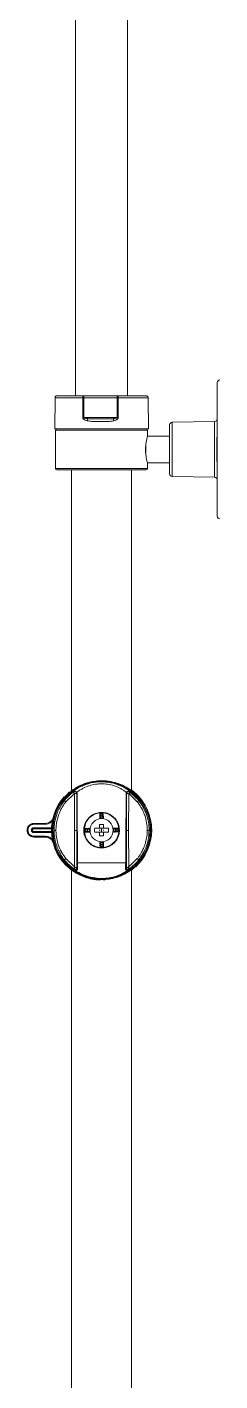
# Model space of a CAD drawing. Extents: x 3627 to 4221, y 1255 to 1675.
# Drawn here: x 4034.4 to 4048.6, y 1476.1 to 1575.4 of the extents above; entities that cross this region are included whole.
import ezdxf

# ---------------------------------------------------------------- set-up
doc = ezdxf.new("R2010")
doc.units = 0
doc.header["$LTSCALE"] = 7
doc.header["$MEASUREMENT"] = 0
doc.layers.get('0').update_dxf_attribs({"color": 2, "linetype": 'CONTINUOUS'})

msp = doc.modelspace()

# ---------------------------------------------------------------- linework, layer by layer
at = {"color": 7, "linetype": 'Continuous', "lineweight": 15}
for p, q in [((4038.004, 1621.828), (4038.004, 1548.359)), ((4041.824, 1548.359), (4041.824, 1621.828)), ((4048.414, 1539.531), (4048.414, 1549.326)), ((4036.493, 1548.22), (4036.473, 1545.929)), ((4036.633, 1548.359), (4038.593, 1548.359)), ((4038.612, 1548.22), (4038.609, 1546.758)), ((4041.058, 1548.22), (4038.612, 1548.22)), ((4038.616, 1548.359), (4041.061, 1548.359)), ((4041.06, 1546.758), (4041.058, 1548.22)), ((4041.084, 1548.359), (4043.196, 1548.359)), ((4043.356, 1545.929), (4043.336, 1548.22)), ((4038.609, 1546.758), (4041.06, 1546.758)), ((4044.914, 1542.636), (4044.914, 1546.221)), ((4048.218, 1546.475), (4045.111, 1546.421)), ((4043.356, 1545.929), (4036.473, 1545.929)), ((4036.534, 1545.829), (4036.534, 1543.029)), ((4044.914, 1545.409), (4043.289, 1545.409)), ((4043.294, 1545.421), (4043.294, 1545.829)), ((4048.408, 1545.457), (4048.408, 1543.401)), ((4048.409, 1545.473), (4048.409, 1545.473)), ((4043.289, 1543.449), (4044.914, 1543.449)), ((4043.294, 1543.029), (4043.294, 1543.44)), ((4043.194, 1542.929), (4036.634, 1542.929)), ((4037.714, 1542.929), (4037.714, 1519.376)), ((4042.114, 1519.378), (4042.114, 1542.929)), ((4045.111, 1542.436), (4048.218, 1542.382)), ((4037.295, 1518.569), (4037.923, 1519.165)), ((4037.833, 1519.284), (4037.856, 1519.307)), ((4037.934, 1516.465), (4037.923, 1519.165)), ((4038.084, 1516.465), (4038.088, 1519.156)), ((4038.11, 1519.177), (4038.088, 1519.156)), ((4038.11, 1519.177), (4038.149, 1513.634)), ((4041.74, 1519.156), (4041.719, 1519.177)), ((4041.74, 1519.156), (4041.745, 1516.465)), ((4041.895, 1516.465), (4041.905, 1519.165)), ((4041.905, 1519.165), (4042.534, 1518.569)), ((4041.973, 1519.307), (4041.996, 1519.284)), ((4041.996, 1519.284), (4042.646, 1518.655)), ((4037.119, 1518.833), (4037.141, 1518.86)), ((4039.777, 1517.712), (4039.916, 1517.712)), ((4039.777, 1517.336), (4039.777, 1517.712)), ((4039.916, 1517.336), (4039.777, 1517.336)), ((4039.824, 1517.667), (4039.824, 1517.553)), ((4039.9, 1517.667), (4039.824, 1517.667)), ((4039.824, 1517.553), (4039.906, 1517.553)), ((4039.824, 1517.508), (4039.824, 1517.381)), ((4039.824, 1517.381), (4039.917, 1517.381)), ((4039.906, 1517.553), (4039.954, 1517.557)), ((4039.917, 1517.381), (4039.95, 1517.383)), ((4034.94, 1516.984), (4035.789, 1516.984)), ((4034.94, 1516.923), (4035.789, 1516.923)), ((4036.237, 1516.663), (4034.94, 1516.663)), ((4034.94, 1516.585), (4034.94, 1516.663)), ((4036.262, 1516.585), (4034.94, 1516.585)), ((4034.94, 1516.301), (4034.94, 1516.378)), ((4034.94, 1516.378), (4036.234, 1516.378)), ((4034.94, 1516.301), (4036.237, 1516.301)), ((4036.424, 1516.482), (4036.424, 1516.464)), ((4037.934, 1516.465), (4037.924, 1513.798)), ((4038.089, 1513.69), (4038.084, 1516.465)), ((4038.684, 1516.344), (4038.684, 1516.484)), ((4039.06, 1516.344), (4038.684, 1516.344)), ((4038.729, 1516.467), (4038.729, 1516.392)), ((4038.729, 1516.392), (4038.843, 1516.392)), ((4038.843, 1516.473), (4038.839, 1516.521)), ((4038.843, 1516.392), (4038.843, 1516.473)), ((4038.888, 1516.392), (4039.015, 1516.392)), ((4039.015, 1516.484), (4039.013, 1516.517)), ((4039.015, 1516.392), (4039.015, 1516.484)), ((4039.06, 1516.483), (4039.06, 1516.344)), ((4039.408, 1516.632), (4039.764, 1516.632)), ((4039.764, 1516.332), (4039.408, 1516.332)), ((4039.764, 1516.906), (4040.064, 1516.906)), ((4039.764, 1516.632), (4039.764, 1516.906)), ((4040.064, 1516.632), (4039.764, 1516.632)), ((4039.78, 1516.482), (4039.764, 1516.497)), ((4039.764, 1516.497), (4039.764, 1516.466)), ((4039.764, 1516.466), (4039.78, 1516.482)), ((4039.764, 1516.482), (4039.78, 1516.482)), ((4039.764, 1516.057), (4039.764, 1516.332)), ((4039.764, 1516.332), (4040.064, 1516.332)), ((4039.914, 1516.332), (4039.914, 1516.632)), ((4040.064, 1516.497), (4040.049, 1516.482)), ((4040.049, 1516.482), (4040.064, 1516.466)), ((4040.064, 1516.482), (4040.049, 1516.482)), ((4040.064, 1516.906), (4040.064, 1516.632)), ((4040.064, 1516.632), (4040.421, 1516.632)), ((4040.064, 1516.466), (4040.064, 1516.497)), ((4040.064, 1516.332), (4040.064, 1516.057)), ((4040.421, 1516.332), (4040.064, 1516.332)), ((4040.769, 1516.619), (4041.145, 1516.619)), ((4040.769, 1516.48), (4040.769, 1516.619)), ((4040.814, 1516.572), (4040.814, 1516.479)), ((4040.941, 1516.572), (4040.814, 1516.572)), ((4040.814, 1516.479), (4040.816, 1516.446)), ((4040.986, 1516.572), (4040.986, 1516.49)), ((4041.1, 1516.572), (4040.986, 1516.572)), ((4040.986, 1516.49), (4040.99, 1516.442)), ((4041.1, 1516.496), (4041.1, 1516.572)), ((4041.145, 1516.619), (4041.145, 1516.48)), ((4041.745, 1516.465), (4041.74, 1513.69)), ((4041.895, 1516.465), (4041.905, 1513.798)), ((4043.405, 1516.464), (4043.405, 1516.482)), ((4043.493, 1516.482), (4043.492, 1516.442)), ((4035.789, 1516.04), (4034.94, 1516.04)), ((4035.789, 1515.98), (4034.94, 1515.98)), ((4040.064, 1516.057), (4039.764, 1516.057)), ((4039.923, 1515.41), (4039.875, 1515.406)), ((4039.912, 1515.582), (4039.879, 1515.58)), ((4040.004, 1515.582), (4039.912, 1515.582)), ((4040.052, 1515.251), (4039.912, 1515.251)), ((4039.913, 1515.627), (4040.052, 1515.627)), ((4040.004, 1515.41), (4039.923, 1515.41)), ((4039.929, 1515.296), (4040.004, 1515.296)), ((4040.004, 1515.455), (4040.004, 1515.582)), ((4040.004, 1515.296), (4040.004, 1515.41)), ((4040.052, 1515.627), (4040.052, 1515.251)), ((4037.924, 1513.798), (4037.295, 1514.396)), ((4042.534, 1514.394), (4041.905, 1513.798)), ((4037.714, 1513.559), (4037.714, 1422.729)), ((4037.932, 1513.608), (4037.932, 1513.608)), ((4038.009, 1513.537), (4037.932, 1513.608)), ((4038.088, 1513.69), (4038.089, 1513.69)), ((4038.089, 1513.69), (4038.149, 1513.634)), ((4038.116, 1514.08), (4041.689, 1514.08)), ((4038.149, 1513.634), (4038.149, 1513.627)), ((4041.679, 1513.627), (4041.68, 1513.634)), ((4041.68, 1513.634), (4041.74, 1513.69)), ((4041.74, 1513.69), (4041.741, 1513.69)), ((4041.897, 1513.608), (4041.82, 1513.537)), ((4041.897, 1513.608), (4041.897, 1513.608)), ((4042.114, 1422.728), (4042.114, 1513.591)), ((4042.733, 1514.161), (4042.711, 1514.133)), ((4040.189, 1512.831), (4040.03, 1512.831))]:
    msp.add_line(p, q, dxfattribs=at)
at = {"color": 8, "linetype": 'Continuous', "lineweight": 15}
for p, q in [((4038.537, 1548.22), (4036.493, 1548.22)), ((4043.336, 1548.22), (4041.134, 1548.22)), ((4045.111, 1546.421), (4045.111, 1542.436)), ((4048.218, 1542.382), (4048.218, 1546.475)), ((4043.294, 1545.829), (4036.534, 1545.829)), ((4048.408, 1543.394), (4048.408, 1545.463)), ((4043.154, 1544.676), (4043.154, 1544.193)), ((4036.534, 1543.029), (4043.294, 1543.029)), ((4037.672, 1519.245), (4037.823, 1519.368))]:
    msp.add_line(p, q, dxfattribs=at)
at = {"color": 7, "linetype": 'Continuous', "lineweight": 15, "flags": 128}
for points in [[(4038.534, 1546.758), (4038.535, 1547.158), (4038.537, 1548.22)], [(4038.593, 1548.359), (4038.582, 1548.356), (4038.572, 1548.348), (4038.562, 1548.335), (4038.553, 1548.318), (4038.546, 1548.297), (4038.541, 1548.273), (4038.538, 1548.247), (4038.537, 1548.22)], [(4041.134, 1548.22), (4041.133, 1548.247), (4041.13, 1548.273), (4041.125, 1548.297), (4041.119, 1548.318), (4041.112, 1548.335), (4041.103, 1548.348), (4041.094, 1548.356), (4041.084, 1548.359)], [(4041.134, 1548.22), (4041.134, 1547.959), (4041.136, 1546.758)], [(4048.408, 1543.394), (4048.411, 1543.376), (4048.414, 1543.365)]]:
    msp.add_lwpolyline(points, dxfattribs=at)
at = {"color": 7, "linetype": 'Continuous', "lineweight": 15}
for radius in [3.618, 3.589, 0.85]:
    msp.add_circle((4039.914, 1516.482), radius, dxfattribs=at)
for centre, radius, start, end in [((4048.614, 1549.326), 0.2, 91, 180), ((4036.633, 1548.219), 0.14, 90, 179.5), ((4039.999, 1548.254), 1.387, 175.68789, 181.42381), ((4042.445, 1548.254), 1.388, 175.68799, 181.4231), ((4043.196, 1548.219), 0.14, 0.5, 90), ((4038.572, 1521.982), 24.776, 89.91283, 90.08717), ((4039.35, 1546.426), 0.506, 149.73926, 168.31826), ((4040.238, 1546.408), 0.585, 11.92727, 27.88662), ((4041.098, 1521.485), 25.273, 89.9137, 90.0863), ((4045.114, 1546.221), 0.2, 91, 180), ((4048.214, 1546.675), 0.2, 271, 0), ((4036.634, 1545.829), 0.1, 90, 180), ((4043.194, 1545.829), 0.1, 0, 90), ((4064.257, 1544.429), 15.883, 176.26498, 183.73502), ((4048.508, 1545.457), 0.1, 170.86201, 176.26498), ((4036.634, 1543.029), 0.1, 180, 270), ((4043.194, 1543.029), 0.1, 270, 0), ((4045.114, 1542.636), 0.2, 180, 269), ((4048.214, 1542.182), 0.2, 0, 89), ((4048.614, 1539.531), 0.2, 180, 269), ((4039.914, 1516.482), 3.682, 0, 53.31256), ((4039.914, 1516.482), 3.682, 138.19774, 224.36882), ((4039.914, 1516.482), 3.682, 312.85245, 0)]:
    msp.add_arc(centre, radius, start, end, dxfattribs=at)
for points, knots in [([(4038.612, 1548.22), (4038.59, 1548.22), (4038.564, 1548.22), (4038.54, 1548.22), (4038.537, 1548.22)], [0, 0, 0, 0, 0.8657436, 1, 1, 1, 1]), ([(4038.593, 1548.359), (4038.594, 1548.359), (4038.601, 1548.359), (4038.609, 1548.359), (4038.616, 1548.359)], [0, 0, 0, 0, 0.134249, 1, 1, 1, 1]), ([(4041.134, 1548.22), (4041.112, 1548.22), (4041.087, 1548.22), (4041.061, 1548.22), (4041.058, 1548.22)], [0, 0, 0, 0, 0.865735, 1, 1, 1, 1]), ([(4041.061, 1548.359), (4041.062, 1548.359), (4041.07, 1548.359), (4041.077, 1548.359), (4041.084, 1548.359)], [0, 0, 0, 0, 0.134255, 1, 1, 1, 1]), ([(4038.854, 1546.529), (4038.827, 1546.536), (4038.747, 1546.556), (4038.646, 1546.598), (4038.571, 1546.662), (4038.539, 1546.712), (4038.536, 1546.744), (4038.534, 1546.758)], [0, 0, 0, 0, 0.203315, 0.594059, 0.785862, 0.904309, 1, 1, 1, 1]), ([(4038.609, 1546.758), (4038.61, 1546.756), (4038.61, 1546.752), (4038.614, 1546.745), (4038.629, 1546.733), (4038.703, 1546.704), (4038.802, 1546.692), (4038.888, 1546.684), (4038.913, 1546.681)], [0, 0, 0, 0, 0.015765, 0.035958, 0.072602, 0.194143, 0.764355, 1, 1, 1, 1]), ([(4040.81, 1546.529), (4040.773, 1546.521), (4040.598, 1546.486), (4040.269, 1546.465), (4039.762, 1546.467), (4039.281, 1546.461), (4038.967, 1546.511), (4038.854, 1546.529)], [0, 0, 0, 0, 0.057938, 0.278828, 0.500186, 0.822038, 1, 1, 1, 1]), ([(4038.913, 1546.681), (4038.917, 1546.681), (4039.023, 1546.672), (4039.329, 1546.661), (4039.905, 1546.661), (4040.414, 1546.657), (4040.72, 1546.679), (4040.754, 1546.681)], [0, 0, 0, 0, 0.0068556, 0.1747538, 0.500052, 0.9439649, 1, 1, 1, 1]), ([(4040.754, 1546.681), (4040.78, 1546.684), (4040.853, 1546.69), (4040.946, 1546.703), (4041.02, 1546.724), (4041.048, 1546.739), (4041.057, 1546.749), (4041.059, 1546.754), (4041.06, 1546.757), (4041.06, 1546.758)], [0, 0, 0, 0, 0.241324, 0.68031, 0.864718, 0.951393, 0.972123, 0.989604, 1, 1, 1, 1]), ([(4041.136, 1546.758), (4041.134, 1546.744), (4041.131, 1546.712), (4041.099, 1546.662), (4041.022, 1546.598), (4040.919, 1546.556), (4040.838, 1546.536), (4040.81, 1546.529)], [0, 0, 0, 0, 0.095692, 0.214137, 0.40594, 0.796685, 1, 1, 1, 1]), ([(4043.291, 1543.44), (4043.292, 1543.437), (4043.296, 1543.422), (4043.272, 1543.505), (4043.226, 1543.681), (4043.174, 1543.95), (4043.141, 1544.275), (4043.143, 1544.613), (4043.177, 1544.924), (4043.229, 1545.187), (4043.274, 1545.362), (4043.298, 1545.44), (4043.293, 1545.423), (4043.292, 1545.421)], [0, 0, 0, 0, 0.030322, 0.133012, 0.236909, 0.344703, 0.453429, 0.558191, 0.660366, 0.765249, 0.873945, 0.98176, 1, 1, 1, 1]), ([(4048.409, 1545.473), (4048.409, 1545.473), (4048.409, 1545.472), (4048.409, 1545.472), (4048.409, 1545.472), (4048.409, 1545.471), (4048.409, 1545.47), (4048.408, 1545.468), (4048.409, 1545.466), (4048.409, 1545.465)], [0, 0, 0, 0, 0.128721, 0.365188, 0.521125, 0.558491, 0.60441, 0.745176, 1, 1, 1, 1]), ([(4039.914, 1520.112), (4039.721, 1520.103), (4039.423, 1520.09), (4039.04, 1520.009), (4038.746, 1519.925), (4038.463, 1519.817), (4038.199, 1519.689), (4037.973, 1519.558), (4037.773, 1519.424), (4037.592, 1519.286), (4037.418, 1519.135), (4037.283, 1519.003), (4037.191, 1518.905), (4037.138, 1518.846), (4037.106, 1518.81), (4037.093, 1518.798), (4037.094, 1518.8), (4037.102, 1518.811), (4037.104, 1518.813)], [0, 0, 0, 0, 0.120078, 0.1841713, 0.2506404, 0.3216679, 0.3926486, 0.4638225, 0.5226661, 0.5889589, 0.6649026, 0.7478942, 0.8048505, 0.8582436, 0.9022752, 0.9474101, 0.988743, 1, 1, 1, 1]), ([(4037.856, 1519.307), (4037.756, 1519.23), (4037.563, 1519.083), (4037.364, 1518.887), (4037.23, 1518.742), (4037.155, 1518.655), (4037.125, 1518.622), (4037.132, 1518.637), (4037.165, 1518.683), (4037.214, 1518.748), (4037.305, 1518.858), (4037.46, 1519.027), (4037.707, 1519.252), (4038.016, 1519.479), (4038.368, 1519.679), (4038.749, 1519.838), (4039.25, 1519.984), (4039.785, 1520.045), (4040.303, 1520.015), (4040.695, 1519.95), (4041.082, 1519.838), (4041.462, 1519.678), (4041.814, 1519.478), (4042.089, 1519.277), (4042.291, 1519.1), (4042.434, 1518.957), (4042.554, 1518.823), (4042.645, 1518.709), (4042.695, 1518.639), (4042.705, 1518.62), (4042.682, 1518.646), (4042.671, 1518.659)], [0, 0, 0, 0, 0.043831, 0.084461, 0.118258, 0.149726, 0.177354, 0.204783, 0.224524, 0.245202, 0.267099, 0.307783, 0.350864, 0.393639, 0.436028, 0.473474, 0.510022, 0.575569, 0.607938, 0.641307, 0.677889, 0.715542, 0.757725, 0.800342, 0.829565, 0.85746, 0.884303, 0.916617, 0.946511, 0.973946, 1, 1, 1, 1]), ([(4037.183, 1518.655), (4037.27, 1518.759), (4037.466, 1518.99), (4037.703, 1519.18), (4037.833, 1519.284)], [0, 0, 0, 0, 0.447943, 1, 1, 1, 1]), ([(4037.468, 1519.204), (4037.476, 1519.212), (4037.496, 1519.231), (4037.522, 1519.252), (4037.537, 1519.264)], [0, 0, 0, 0, 0.41842, 1, 1, 1, 1]), ([(4037.923, 1519.165), (4037.912, 1519.181), (4037.888, 1519.212), (4037.859, 1519.252), (4037.838, 1519.279), (4037.835, 1519.283), (4037.833, 1519.284)], [0, 0, 0, 0, 0.241084, 0.500001, 0.758534, 1, 1, 1, 1]), ([(4037.856, 1519.307), (4037.87, 1519.316), (4037.899, 1519.333), (4037.933, 1519.336), (4037.95, 1519.337)], [0, 0, 0, 0, 0.499991, 1, 1, 1, 1]), ([(4037.923, 1519.165), (4037.943, 1519.165), (4037.975, 1519.165), (4038.012, 1519.164), (4038.038, 1519.163), (4038.059, 1519.161), (4038.08, 1519.159), (4038.085, 1519.157), (4038.088, 1519.156)], [0, 0, 0, 0, 0.239729, 0.377621, 0.499998, 0.633652, 0.760221, 1, 1, 1, 1]), ([(4037.95, 1519.337), (4037.97, 1519.335), (4037.999, 1519.332), (4038.037, 1519.313), (4038.067, 1519.289), (4038.091, 1519.256), (4038.107, 1519.217), (4038.109, 1519.191), (4038.11, 1519.177)], [0, 0, 0, 0, 0.239417, 0.346934, 0.499792, 0.69313, 0.832457, 1, 1, 1, 1]), ([(4038.088, 1519.156), (4038.087, 1519.174), (4038.085, 1519.198), (4038.074, 1519.219), (4038.071, 1519.225)], [0, 0, 0, 0, 0.728566, 1, 1, 1, 1]), ([(4038.073, 1519.245), (4038.095, 1519.263), (4038.178, 1519.332), (4038.343, 1519.439), (4038.622, 1519.597), (4038.988, 1519.746), (4039.361, 1519.836), (4039.619, 1519.869), (4039.768, 1519.881), (4039.94, 1519.886), (4040.139, 1519.878), (4040.445, 1519.841), (4040.84, 1519.747), (4041.204, 1519.598), (4041.483, 1519.441), (4041.648, 1519.333), (4041.735, 1519.263), (4041.761, 1519.242)], [0, 0, 0, 0, 0.027203, 0.102034, 0.164269, 0.28806, 0.397874, 0.432634, 0.466553, 0.499616, 0.54953, 0.601213, 0.710674, 0.833464, 0.895744, 0.96978, 1, 1, 1, 1]), ([(4042.699, 1518.847), (4042.702, 1518.843), (4042.711, 1518.832), (4042.721, 1518.819), (4042.731, 1518.806), (4042.735, 1518.799), (4042.733, 1518.799), (4042.724, 1518.809), (4042.708, 1518.827), (4042.681, 1518.857), (4042.638, 1518.905), (4042.57, 1518.977), (4042.484, 1519.064), (4042.379, 1519.162), (4042.256, 1519.269), (4042.114, 1519.381), (4041.865, 1519.557), (4041.558, 1519.733), (4041.212, 1519.877), (4040.919, 1519.976), (4040.614, 1520.05), (4040.253, 1520.102), (4040.037, 1520.108), (4039.914, 1520.112)], [0, 0, 0, 0, 0.0111749, 0.0327309, 0.0535662, 0.0811957, 0.1085474, 0.1357918, 0.1631013, 0.1906462, 0.2323914, 0.2787496, 0.3285827, 0.3770251, 0.4277876, 0.4798434, 0.5318159, 0.6733594, 0.734543, 0.7814062, 0.872256, 0.9275948, 1, 1, 1, 1]), ([(4041.68, 1513.634), (4041.683, 1513.983), (4041.688, 1514.708), (4041.697, 1515.808), (4041.704, 1516.927), (4041.712, 1518.05), (4041.717, 1518.798), (4041.719, 1519.177)], [0, 0, 0, 0, 0.189587, 0.393042, 0.595733, 0.79509, 1, 1, 1, 1]), ([(4041.719, 1519.177), (4041.72, 1519.191), (4041.722, 1519.217), (4041.738, 1519.256), (4041.762, 1519.289), (4041.792, 1519.313), (4041.83, 1519.332), (4041.859, 1519.335), (4041.879, 1519.337)], [0, 0, 0, 0, 0.167554, 0.306895, 0.500198, 0.653008, 0.760578, 1, 1, 1, 1]), ([(4041.9, 1519.316), (4041.879, 1519.313), (4041.838, 1519.308), (4041.785, 1519.271), (4041.748, 1519.219), (4041.743, 1519.177), (4041.74, 1519.156)], [0, 0, 0, 0, 0.250251, 0.500188, 0.750121, 1, 1, 1, 1]), ([(4041.74, 1519.156), (4041.744, 1519.157), (4041.751, 1519.16), (4041.79, 1519.163), (4041.843, 1519.165), (4041.885, 1519.165), (4041.905, 1519.165)], [0, 0, 0, 0, 0.249999, 0.499999, 0.749999, 1, 1, 1, 1]), ([(4041.879, 1519.337), (4041.896, 1519.336), (4041.93, 1519.333), (4041.958, 1519.316), (4041.973, 1519.307)], [0, 0, 0, 0, 0.500011, 1, 1, 1, 1]), ([(4041.996, 1519.284), (4041.981, 1519.293), (4041.952, 1519.312), (4041.917, 1519.314), (4041.9, 1519.316)], [0, 0, 0, 0, 0.500419, 1, 1, 1, 1]), ([(4041.996, 1519.284), (4041.994, 1519.283), (4041.992, 1519.281), (4041.981, 1519.266), (4041.966, 1519.246), (4041.94, 1519.212), (4041.917, 1519.181), (4041.905, 1519.165)], [0, 0, 0, 0, 0.228642, 0.357339, 0.500673, 0.759222, 1, 1, 1, 1]), ([(4042.672, 1518.657), (4042.671, 1518.658), (4042.67, 1518.659), (4042.646, 1518.687), (4042.585, 1518.757), (4042.462, 1518.89), (4042.264, 1519.084), (4042.072, 1519.231), (4041.972, 1519.308)], [0, 0, 0, 0, 0.046334, 0.145539, 0.290259, 0.489506, 0.733777, 1, 1, 1, 1]), ([(4042.349, 1518.995), (4042.32, 1519.023), (4042.22, 1519.121), (4042.076, 1519.229), (4041.973, 1519.307)], [0, 0, 0, 0, 0.286013, 1, 1, 1, 1]), ([(4042.114, 1519.41), (4042.161, 1519.375), (4042.225, 1519.325), (4042.279, 1519.276), (4042.295, 1519.262)], [0, 0, 0, 0, 0.717007, 1, 1, 1, 1]), ([(4036.424, 1516.482), (4036.428, 1516.62), (4036.439, 1516.934), (4036.547, 1517.454), (4036.769, 1518.063), (4037.038, 1518.447), (4037.183, 1518.655)], [0, 0, 0, 0, 0.176659, 0.40225, 0.67672, 1, 1, 1, 1]), ([(4036.558, 1516.465), (4036.562, 1516.594), (4036.569, 1516.848), (4036.635, 1517.219), (4036.738, 1517.578), (4036.88, 1517.921), (4037.062, 1518.258), (4037.215, 1518.462), (4037.295, 1518.569)], [0, 0, 0, 0, 0.170518, 0.335256, 0.49623, 0.663081, 0.824259, 1, 1, 1, 1]), ([(4037.183, 1518.655), (4037.185, 1518.654), (4037.188, 1518.652), (4037.206, 1518.638), (4037.228, 1518.621), (4037.253, 1518.602), (4037.28, 1518.58), (4037.295, 1518.569)], [0, 0, 0, 0, 0.241901, 0.500548, 0.531831, 0.757045, 1, 1, 1, 1]), ([(4042.646, 1518.655), (4042.644, 1518.654), (4042.639, 1518.651), (4042.613, 1518.631), (4042.578, 1518.604), (4042.548, 1518.58), (4042.534, 1518.569)], [0, 0, 0, 0, 0.249449, 0.500013, 0.750543, 1, 1, 1, 1]), ([(4042.534, 1518.569), (4042.61, 1518.468), (4042.759, 1518.269), (4042.944, 1517.935), (4043.113, 1517.527), (4043.246, 1517.032), (4043.262, 1516.655), (4043.271, 1516.465)], [0, 0, 0, 0, 0.166844, 0.327993, 0.50313, 0.748735, 1, 1, 1, 1]), ([(4042.646, 1518.655), (4042.76, 1518.496), (4042.989, 1518.178), (4043.223, 1517.638), (4043.377, 1517.069), (4043.396, 1516.678), (4043.405, 1516.482)], [0, 0, 0, 0, 0.250039, 0.500082, 0.749185, 1, 1, 1, 1]), ([(4036.371, 1517.431), (4036.348, 1517.369), (4036.302, 1517.245), (4036.162, 1517.101), (4035.987, 1517.003), (4035.855, 1516.99), (4035.789, 1516.984)], [0, 0, 0, 0, 0.249983, 0.499964, 0.749971, 1, 1, 1, 1]), ([(4035.789, 1516.923), (4035.858, 1516.931), (4036.002, 1516.946), (4036.2, 1517.053), (4036.294, 1517.168), (4036.341, 1517.225)], [0, 0, 0, 0, 0.319142, 0.661958, 1, 1, 1, 1]), ([(4040.902, 1517.339), (4040.801, 1517.435), (4040.607, 1517.617), (4040.231, 1517.763), (4039.844, 1517.799), (4039.46, 1517.723), (4039.102, 1517.531), (4038.819, 1517.235), (4038.635, 1516.874), (4038.611, 1516.606), (4038.599, 1516.482)], [0, 0, 0, 0, 0.13514, 0.257553, 0.370969, 0.486892, 0.613457, 0.751611, 0.884397, 1, 1, 1, 1]), ([(4041.191, 1516.482), (4041.172, 1516.649), (4041.134, 1516.983), (4040.839, 1517.408), (4040.416, 1517.692), (4039.914, 1517.792), (4039.412, 1517.692), (4038.99, 1517.408), (4038.695, 1516.983), (4038.657, 1516.649), (4038.637, 1516.482)], [0, 0, 0, 0, 0.125, 0.25, 0.375001, 0.5, 0.625, 0.75, 0.875, 1, 1, 1, 1]), ([(4039.967, 1517.502), (4039.946, 1517.505), (4039.921, 1517.508), (4039.886, 1517.508), (4039.86, 1517.508), (4039.838, 1517.508), (4039.824, 1517.508)], [0, 0, 0, 0, 0.441337, 0.536345, 0.721549, 1, 1, 1, 1]), ([(4039.983, 1517.642), (4039.98, 1517.646), (4039.973, 1517.655), (4039.945, 1517.668), (4039.92, 1517.667), (4039.9, 1517.667)], [0, 0, 0, 0, 0.17833, 0.361949, 1, 1, 1, 1]), ([(4039.916, 1517.712), (4039.929, 1517.712), (4039.953, 1517.711), (4039.975, 1517.704), (4039.985, 1517.7)], [0, 0, 0, 0, 0.5537348, 1, 1, 1, 1]), ([(4040.015, 1517.361), (4040.009, 1517.357), (4039.996, 1517.349), (4039.963, 1517.338), (4039.935, 1517.337), (4039.916, 1517.336)], [0, 0, 0, 0, 0.202564, 0.432148, 1, 1, 1, 1]), ([(4039.95, 1517.383), (4039.955, 1517.384), (4039.965, 1517.386), (4039.974, 1517.391), (4039.978, 1517.393)], [0, 0, 0, 0, 0.5290929, 1, 1, 1, 1]), ([(4039.954, 1517.557), (4039.96, 1517.559), (4039.971, 1517.563), (4039.979, 1517.572), (4039.983, 1517.576)], [0, 0, 0, 0, 0.526821, 1, 1, 1, 1]), ([(4039.995, 1517.48), (4039.992, 1517.485), (4039.984, 1517.495), (4039.973, 1517.499), (4039.967, 1517.502)], [0, 0, 0, 0, 0.480879, 1, 1, 1, 1]), ([(4039.978, 1517.393), (4039.982, 1517.396), (4039.99, 1517.401), (4039.995, 1517.409), (4039.997, 1517.413)], [0, 0, 0, 0, 0.481843, 1, 1, 1, 1]), ([(4039.983, 1517.576), (4039.985, 1517.58), (4039.991, 1517.59), (4039.993, 1517.607), (4039.991, 1517.626), (4039.986, 1517.637), (4039.983, 1517.642)], [0, 0, 0, 0, 0.226332, 0.480303, 0.745402, 1, 1, 1, 1]), ([(4039.985, 1517.7), (4039.991, 1517.697), (4040.003, 1517.691), (4040.018, 1517.677), (4040.029, 1517.66), (4040.037, 1517.642), (4040.041, 1517.623), (4040.04, 1517.605), (4040.036, 1517.587), (4040.03, 1517.576), (4040.028, 1517.57)], [0, 0, 0, 0, 0.133294, 0.26509, 0.39301, 0.523076, 0.642002, 0.763179, 0.880295, 1, 1, 1, 1]), ([(4040.028, 1517.57), (4040.023, 1517.564), (4040.012, 1517.549), (4039.997, 1517.541), (4039.989, 1517.536)], [0, 0, 0, 0, 0.477698, 1, 1, 1, 1]), ([(4039.989, 1517.536), (4039.998, 1517.532), (4040.017, 1517.525), (4040.03, 1517.509), (4040.036, 1517.502)], [0, 0, 0, 0, 0.516457, 1, 1, 1, 1]), ([(4039.997, 1517.413), (4039.999, 1517.418), (4040.004, 1517.429), (4040.005, 1517.447), (4040.003, 1517.464), (4039.998, 1517.475), (4039.995, 1517.48)], [0, 0, 0, 0, 0.2322413, 0.4955589, 0.7565427, 1, 1, 1, 1]), ([(4040.052, 1517.445), (4040.052, 1517.437), (4040.051, 1517.42), (4040.042, 1517.396), (4040.031, 1517.376), (4040.02, 1517.366), (4040.015, 1517.361)], [0, 0, 0, 0, 0.269711, 0.536583, 0.777529, 1, 1, 1, 1]), ([(4040.036, 1517.502), (4040.041, 1517.493), (4040.05, 1517.476), (4040.052, 1517.456), (4040.052, 1517.445)], [0, 0, 0, 0, 0.485193, 1, 1, 1, 1]), ([(4041.229, 1516.482), (4041.215, 1516.632), (4041.183, 1516.955), (4041, 1517.205), (4040.902, 1517.339)], [0, 0, 0, 0, 0.463242, 1, 1, 1, 1]), ([(4034.438, 1516.482), (4034.443, 1516.538), (4034.452, 1516.651), (4034.514, 1516.745), (4034.546, 1516.793)], [0, 0, 0, 0, 0.49999, 1, 1, 1, 1]), ([(4034.94, 1515.98), (4034.874, 1515.987), (4034.742, 1516.002), (4034.576, 1516.118), (4034.46, 1516.284), (4034.445, 1516.416), (4034.438, 1516.482)], [0, 0, 0, 0, 0.25, 0.5, 0.750002, 1, 1, 1, 1]), ([(4034.498, 1516.482), (4034.505, 1516.539), (4034.518, 1516.655), (4034.62, 1516.801), (4034.766, 1516.903), (4034.882, 1516.917), (4034.94, 1516.923)], [0, 0, 0, 0, 0.250003, 0.5, 0.750005, 1, 1, 1, 1]), ([(4034.94, 1516.04), (4034.884, 1516.046), (4034.798, 1516.055), (4034.695, 1516.11), (4034.625, 1516.167), (4034.568, 1516.237), (4034.513, 1516.34), (4034.504, 1516.426), (4034.498, 1516.482)], [0, 0, 0, 0, 0.2394466, 0.369642, 0.4999977, 0.6301978, 0.7605568, 1, 1, 1, 1]), ([(4034.546, 1516.793), (4034.571, 1516.821), (4034.622, 1516.877), (4034.719, 1516.937), (4034.826, 1516.976), (4034.902, 1516.981), (4034.94, 1516.984)], [0, 0, 0, 0, 0.249992, 0.499997, 0.75, 1, 1, 1, 1]), ([(4034.759, 1516.482), (4034.761, 1516.505), (4034.767, 1516.553), (4034.809, 1516.613), (4034.869, 1516.654), (4034.916, 1516.66), (4034.94, 1516.663)], [0, 0, 0, 0, 0.250027, 0.500019, 0.750004, 1, 1, 1, 1]), ([(4034.94, 1516.301), (4034.916, 1516.303), (4034.869, 1516.309), (4034.809, 1516.351), (4034.767, 1516.41), (4034.761, 1516.458), (4034.759, 1516.482)], [0, 0, 0, 0, 0.250001, 0.500014, 0.75001, 1, 1, 1, 1]), ([(4034.836, 1516.482), (4034.838, 1516.495), (4034.841, 1516.522), (4034.865, 1516.556), (4034.899, 1516.58), (4034.926, 1516.583), (4034.94, 1516.585)], [0, 0, 0, 0, 0.250019, 0.499991, 0.750005, 1, 1, 1, 1]), ([(4034.94, 1516.378), (4034.926, 1516.38), (4034.899, 1516.383), (4034.865, 1516.407), (4034.841, 1516.441), (4034.838, 1516.468), (4034.836, 1516.482)], [0, 0, 0, 0, 0.2500019, 0.5000342, 0.7500033, 1, 1, 1, 1]), ([(4034.94, 1516.984), (4034.94, 1516.983), (4034.94, 1516.981), (4034.94, 1516.967), (4034.94, 1516.947), (4034.94, 1516.931), (4034.94, 1516.923)], [0, 0, 0, 0, 0.249984, 0.500008, 0.749928, 1, 1, 1, 1]), ([(4035.789, 1516.984), (4035.789, 1516.983), (4035.789, 1516.981), (4035.789, 1516.967), (4035.789, 1516.947), (4035.789, 1516.931), (4035.789, 1516.923)], [0, 0, 0, 0, 0.250008, 0.49996, 0.750008, 1, 1, 1, 1]), ([(4036.558, 1516.465), (4036.54, 1516.465), (4036.504, 1516.465), (4036.46, 1516.464), (4036.43, 1516.464), (4036.426, 1516.464), (4036.424, 1516.464)], [0, 0, 0, 0, 0.2422, 0.499984, 0.75778, 1, 1, 1, 1]), ([(4037.183, 1514.308), (4037.169, 1514.326), (4037.104, 1514.408), (4036.975, 1514.591), (4036.827, 1514.843), (4036.705, 1515.101), (4036.575, 1515.438), (4036.454, 1515.886), (4036.434, 1516.273), (4036.424, 1516.464)], [0, 0, 0, 0, 0.029776, 0.134569, 0.288494, 0.406622, 0.50141, 0.754204, 1, 1, 1, 1]), ([(4037.294, 1514.394), (4037.183, 1514.546), (4037.065, 1514.706), (4036.886, 1515.034), (4036.792, 1515.241), (4036.7, 1515.517), (4036.598, 1515.875), (4036.575, 1516.208), (4036.558, 1516.465)], [0, 0, 0, 0, 0.251313, 0.266352, 0.501121, 0.555046, 0.655983, 1, 1, 1, 1]), ([(4038.084, 1516.465), (4038.081, 1516.465), (4038.075, 1516.465), (4038.04, 1516.465), (4037.991, 1516.465), (4037.953, 1516.465), (4037.934, 1516.465)], [0, 0, 0, 0, 0.241551, 0.500021, 0.758478, 1, 1, 1, 1]), ([(4038.599, 1516.482), (4038.603, 1516.408), (4038.61, 1516.259), (4038.69, 1515.952), (4038.826, 1515.759), (4038.919, 1515.626)], [0, 0, 0, 0, 0.236779, 0.474156, 1, 1, 1, 1]), ([(4038.637, 1516.482), (4038.657, 1516.314), (4038.695, 1515.98), (4038.99, 1515.555), (4039.412, 1515.271), (4039.914, 1515.171), (4040.416, 1515.271), (4040.839, 1515.555), (4041.134, 1515.98), (4041.172, 1516.314), (4041.191, 1516.482)], [0, 0, 0, 0, 0.125001, 0.249999, 0.374999, 0.5, 0.625001, 0.750001, 0.875, 1, 1, 1, 1]), ([(4038.684, 1516.484), (4038.684, 1516.497), (4038.685, 1516.52), (4038.692, 1516.542), (4038.696, 1516.552)], [0, 0, 0, 0, 0.553731, 1, 1, 1, 1]), ([(4038.696, 1516.552), (4038.699, 1516.558), (4038.705, 1516.571), (4038.719, 1516.585), (4038.736, 1516.597), (4038.754, 1516.604), (4038.773, 1516.608), (4038.791, 1516.607), (4038.809, 1516.603), (4038.82, 1516.598), (4038.826, 1516.595)], [0, 0, 0, 0, 0.133296, 0.265089, 0.392983, 0.523026, 0.641949, 0.76313, 0.880301, 1, 1, 1, 1]), ([(4038.754, 1516.551), (4038.75, 1516.547), (4038.741, 1516.54), (4038.728, 1516.512), (4038.729, 1516.487), (4038.729, 1516.467)], [0, 0, 0, 0, 0.178288, 0.361953, 1, 1, 1, 1]), ([(4038.82, 1516.55), (4038.816, 1516.552), (4038.806, 1516.558), (4038.789, 1516.56), (4038.77, 1516.559), (4038.76, 1516.553), (4038.754, 1516.551)], [0, 0, 0, 0, 0.226386, 0.480251, 0.745411, 1, 1, 1, 1]), ([(4038.839, 1516.521), (4038.837, 1516.527), (4038.833, 1516.538), (4038.824, 1516.546), (4038.82, 1516.55)], [0, 0, 0, 0, 0.526859, 1, 1, 1, 1]), ([(4038.826, 1516.595), (4038.832, 1516.59), (4038.847, 1516.579), (4038.855, 1516.564), (4038.86, 1516.556)], [0, 0, 0, 0, 0.477711, 1, 1, 1, 1]), ([(4038.86, 1516.556), (4038.864, 1516.565), (4038.871, 1516.584), (4038.887, 1516.597), (4038.894, 1516.603)], [0, 0, 0, 0, 0.516413, 1, 1, 1, 1]), ([(4038.894, 1516.534), (4038.891, 1516.513), (4038.888, 1516.488), (4038.888, 1516.454), (4038.888, 1516.427), (4038.888, 1516.405), (4038.888, 1516.392)], [0, 0, 0, 0, 0.441368, 0.53639, 0.721601, 1, 1, 1, 1]), ([(4038.894, 1516.603), (4038.903, 1516.608), (4038.92, 1516.618), (4038.94, 1516.619), (4038.951, 1516.619)], [0, 0, 0, 0, 0.485118, 1, 1, 1, 1]), ([(4038.916, 1516.562), (4038.911, 1516.559), (4038.901, 1516.551), (4038.897, 1516.54), (4038.894, 1516.534)], [0, 0, 0, 0, 0.481015, 1, 1, 1, 1]), ([(4038.983, 1516.564), (4038.978, 1516.566), (4038.967, 1516.571), (4038.949, 1516.572), (4038.932, 1516.57), (4038.921, 1516.565), (4038.916, 1516.562)], [0, 0, 0, 0, 0.23226, 0.495596, 0.756451, 1, 1, 1, 1]), ([(4038.919, 1515.626), (4039.021, 1515.529), (4039.22, 1515.339), (4039.607, 1515.191), (4040.01, 1515.158), (4040.408, 1515.247), (4040.765, 1515.455), (4041.035, 1515.759), (4041.201, 1516.117), (4041.22, 1516.365), (4041.229, 1516.482)], [0, 0, 0, 0, 0.134533, 0.261988, 0.382664, 0.505454, 0.636881, 0.770119, 0.892144, 1, 1, 1, 1]), ([(4038.951, 1516.619), (4038.959, 1516.619), (4038.976, 1516.618), (4039, 1516.61), (4039.02, 1516.598), (4039.03, 1516.587), (4039.035, 1516.582)], [0, 0, 0, 0, 0.2696115, 0.5365569, 0.7774945, 1, 1, 1, 1]), ([(4039.003, 1516.546), (4039, 1516.549), (4038.995, 1516.557), (4038.987, 1516.562), (4038.983, 1516.564)], [0, 0, 0, 0, 0.481914, 1, 1, 1, 1]), ([(4039.013, 1516.517), (4039.012, 1516.522), (4039.01, 1516.532), (4039.005, 1516.541), (4039.003, 1516.546)], [0, 0, 0, 0, 0.5291066, 1, 1, 1, 1]), ([(4039.035, 1516.582), (4039.039, 1516.576), (4039.047, 1516.563), (4039.058, 1516.53), (4039.059, 1516.503), (4039.06, 1516.483)], [0, 0, 0, 0, 0.202557, 0.432096, 1, 1, 1, 1]), ([(4040.794, 1516.381), (4040.79, 1516.387), (4040.782, 1516.4), (4040.771, 1516.433), (4040.77, 1516.461), (4040.769, 1516.48)], [0, 0, 0, 0, 0.202532, 0.432155, 1, 1, 1, 1]), ([(4040.878, 1516.344), (4040.87, 1516.344), (4040.853, 1516.345), (4040.829, 1516.354), (4040.809, 1516.365), (4040.799, 1516.376), (4040.794, 1516.381)], [0, 0, 0, 0, 0.2696216, 0.5365369, 0.7774834, 1, 1, 1, 1]), ([(4040.816, 1516.446), (4040.817, 1516.441), (4040.819, 1516.431), (4040.823, 1516.422), (4040.826, 1516.418)], [0, 0, 0, 0, 0.529102, 1, 1, 1, 1]), ([(4040.826, 1516.418), (4040.828, 1516.414), (4040.834, 1516.406), (4040.842, 1516.401), (4040.846, 1516.399)], [0, 0, 0, 0, 0.4822036, 1, 1, 1, 1]), ([(4040.846, 1516.399), (4040.851, 1516.397), (4040.862, 1516.392), (4040.879, 1516.391), (4040.897, 1516.393), (4040.908, 1516.398), (4040.913, 1516.401)], [0, 0, 0, 0, 0.232264, 0.495604, 0.756447, 1, 1, 1, 1]), ([(4040.935, 1516.36), (4040.926, 1516.355), (4040.909, 1516.346), (4040.889, 1516.344), (4040.878, 1516.344)], [0, 0, 0, 0, 0.4851687, 1, 1, 1, 1]), ([(4040.913, 1516.401), (4040.918, 1516.404), (4040.927, 1516.412), (4040.932, 1516.423), (4040.934, 1516.429)], [0, 0, 0, 0, 0.480764, 1, 1, 1, 1]), ([(4040.934, 1516.429), (4040.937, 1516.45), (4040.941, 1516.475), (4040.941, 1516.51), (4040.941, 1516.536), (4040.941, 1516.558), (4040.941, 1516.572)], [0, 0, 0, 0, 0.441368, 0.536307, 0.721518, 1, 1, 1, 1]), ([(4040.969, 1516.407), (4040.965, 1516.398), (4040.958, 1516.379), (4040.942, 1516.366), (4040.935, 1516.36)], [0, 0, 0, 0, 0.516418, 1, 1, 1, 1]), ([(4041.003, 1516.368), (4040.996, 1516.373), (4040.982, 1516.384), (4040.974, 1516.399), (4040.969, 1516.407)], [0, 0, 0, 0, 0.477542, 1, 1, 1, 1]), ([(4040.99, 1516.442), (4040.992, 1516.436), (4040.996, 1516.425), (4041.004, 1516.417), (4041.009, 1516.413)], [0, 0, 0, 0, 0.526714, 1, 1, 1, 1]), ([(4041.133, 1516.411), (4041.13, 1516.405), (4041.124, 1516.393), (4041.109, 1516.378), (4041.093, 1516.367), (4041.075, 1516.359), (4041.056, 1516.355), (4041.038, 1516.356), (4041.019, 1516.36), (4041.009, 1516.366), (4041.003, 1516.368)], [0, 0, 0, 0, 0.1332392, 0.2650389, 0.3929388, 0.5229934, 0.6419259, 0.7631121, 0.8802913, 1, 1, 1, 1]), ([(4041.009, 1516.413), (4041.013, 1516.411), (4041.023, 1516.405), (4041.04, 1516.403), (4041.058, 1516.405), (4041.069, 1516.41), (4041.075, 1516.413)], [0, 0, 0, 0, 0.226378, 0.48027, 0.74541, 1, 1, 1, 1]), ([(4041.075, 1516.413), (4041.079, 1516.416), (4041.088, 1516.423), (4041.101, 1516.451), (4041.1, 1516.476), (4041.1, 1516.496)], [0, 0, 0, 0, 0.178383, 0.361934, 1, 1, 1, 1]), ([(4041.145, 1516.48), (4041.144, 1516.467), (4041.144, 1516.443), (4041.136, 1516.421), (4041.133, 1516.411)], [0, 0, 0, 0, 0.553807, 1, 1, 1, 1]), ([(4041.895, 1516.465), (4041.876, 1516.465), (4041.838, 1516.465), (4041.789, 1516.465), (4041.754, 1516.465), (4041.748, 1516.465), (4041.745, 1516.465)], [0, 0, 0, 0, 0.241524, 0.499983, 0.758452, 1, 1, 1, 1]), ([(4043.271, 1516.465), (4043.269, 1516.391), (4043.265, 1516.242), (4043.241, 1516.021), (4043.203, 1515.802), (4043.15, 1515.587), (4043.085, 1515.383), (4043.002, 1515.167), (4042.908, 1514.966), (4042.793, 1514.762), (4042.675, 1514.577), (4042.58, 1514.455), (4042.534, 1514.394)], [0, 0, 0, 0, 0.09933, 0.198966, 0.297968, 0.396565, 0.495534, 0.584518, 0.70625, 0.79261, 0.898252, 1, 1, 1, 1]), ([(4043.405, 1516.464), (4043.395, 1516.274), (4043.375, 1515.887), (4043.222, 1515.322), (4042.987, 1514.782), (4042.759, 1514.466), (4042.646, 1514.308)], [0, 0, 0, 0, 0.245026, 0.498727, 0.749362, 1, 1, 1, 1]), ([(4043.405, 1516.464), (4043.403, 1516.464), (4043.398, 1516.464), (4043.367, 1516.464), (4043.325, 1516.465), (4043.289, 1516.465), (4043.271, 1516.465)], [0, 0, 0, 0, 0.2495374, 0.4999962, 0.7504981, 1, 1, 1, 1]), ([(4034.94, 1516.04), (4034.94, 1516.032), (4034.94, 1516.016), (4034.94, 1515.996), (4034.94, 1515.982), (4034.94, 1515.98), (4034.94, 1515.98)], [0, 0, 0, 0, 0.2499514, 0.4999463, 0.7500061, 1, 1, 1, 1]), ([(4036.314, 1515.768), (4036.275, 1515.815), (4036.187, 1515.92), (4036, 1516.018), (4035.856, 1516.033), (4035.789, 1516.04)], [0, 0, 0, 0, 0.29573, 0.670295, 1, 1, 1, 1]), ([(4035.789, 1515.98), (4035.789, 1515.98), (4035.789, 1515.982), (4035.789, 1515.996), (4035.789, 1516.016), (4035.789, 1516.032), (4035.789, 1516.04)], [0, 0, 0, 0, 0.250021, 0.50004, 0.750075, 1, 1, 1, 1]), ([(4035.789, 1515.979), (4035.855, 1515.973), (4035.987, 1515.961), (4036.163, 1515.862), (4036.303, 1515.718), (4036.348, 1515.594), (4036.371, 1515.533)], [0, 0, 0, 0, 0.251106, 0.501479, 0.751109, 1, 1, 1, 1]), ([(4039.777, 1515.518), (4039.777, 1515.526), (4039.778, 1515.544), (4039.786, 1515.567), (4039.798, 1515.588), (4039.809, 1515.597), (4039.814, 1515.602)], [0, 0, 0, 0, 0.269588, 0.536579, 0.777527, 1, 1, 1, 1]), ([(4039.793, 1515.461), (4039.788, 1515.47), (4039.778, 1515.487), (4039.777, 1515.507), (4039.777, 1515.518)], [0, 0, 0, 0, 0.485097, 1, 1, 1, 1]), ([(4039.844, 1515.263), (4039.838, 1515.266), (4039.826, 1515.272), (4039.811, 1515.287), (4039.799, 1515.303), (4039.792, 1515.321), (4039.788, 1515.34), (4039.789, 1515.358), (4039.793, 1515.377), (4039.798, 1515.387), (4039.801, 1515.393)], [0, 0, 0, 0, 0.133294, 0.265088, 0.392943, 0.523006, 0.641931, 0.763108, 0.880297, 1, 1, 1, 1]), ([(4039.84, 1515.427), (4039.831, 1515.431), (4039.812, 1515.438), (4039.799, 1515.454), (4039.793, 1515.461)], [0, 0, 0, 0, 0.5165363, 1, 1, 1, 1]), ([(4039.801, 1515.393), (4039.806, 1515.4), (4039.817, 1515.414), (4039.832, 1515.422), (4039.84, 1515.427)], [0, 0, 0, 0, 0.47755, 1, 1, 1, 1]), ([(4039.814, 1515.602), (4039.82, 1515.606), (4039.833, 1515.614), (4039.866, 1515.625), (4039.893, 1515.626), (4039.913, 1515.627)], [0, 0, 0, 0, 0.202564, 0.432148, 1, 1, 1, 1]), ([(4039.832, 1515.55), (4039.83, 1515.545), (4039.825, 1515.534), (4039.824, 1515.517), (4039.826, 1515.499), (4039.831, 1515.488), (4039.834, 1515.483)], [0, 0, 0, 0, 0.232204, 0.495651, 0.756423, 1, 1, 1, 1]), ([(4039.85, 1515.57), (4039.847, 1515.568), (4039.839, 1515.562), (4039.834, 1515.554), (4039.832, 1515.55)], [0, 0, 0, 0, 0.4821521, 1, 1, 1, 1]), ([(4039.834, 1515.483), (4039.837, 1515.478), (4039.845, 1515.469), (4039.856, 1515.464), (4039.862, 1515.462)], [0, 0, 0, 0, 0.480682, 1, 1, 1, 1]), ([(4039.846, 1515.388), (4039.844, 1515.383), (4039.838, 1515.373), (4039.836, 1515.356), (4039.837, 1515.338), (4039.843, 1515.327), (4039.845, 1515.321)], [0, 0, 0, 0, 0.226451, 0.480213, 0.745441, 1, 1, 1, 1]), ([(4039.912, 1515.251), (4039.899, 1515.252), (4039.876, 1515.252), (4039.854, 1515.26), (4039.844, 1515.263)], [0, 0, 0, 0, 0.553741, 1, 1, 1, 1]), ([(4039.845, 1515.321), (4039.849, 1515.317), (4039.856, 1515.308), (4039.884, 1515.296), (4039.909, 1515.296), (4039.929, 1515.296)], [0, 0, 0, 0, 0.178332, 0.3619534, 1, 1, 1, 1]), ([(4039.875, 1515.406), (4039.869, 1515.404), (4039.858, 1515.4), (4039.85, 1515.392), (4039.846, 1515.388)], [0, 0, 0, 0, 0.5267555, 1, 1, 1, 1]), ([(4039.879, 1515.58), (4039.874, 1515.579), (4039.864, 1515.577), (4039.855, 1515.573), (4039.85, 1515.57)], [0, 0, 0, 0, 0.529223, 1, 1, 1, 1]), ([(4039.862, 1515.462), (4039.883, 1515.459), (4039.908, 1515.455), (4039.942, 1515.455), (4039.969, 1515.455), (4039.991, 1515.455), (4040.004, 1515.455)], [0, 0, 0, 0, 0.441334, 0.536342, 0.721548, 1, 1, 1, 1]), ([(4037.183, 1514.308), (4037.185, 1514.309), (4037.189, 1514.311), (4037.214, 1514.331), (4037.251, 1514.36), (4037.28, 1514.383), (4037.294, 1514.394)], [0, 0, 0, 0, 0.241744, 0.500019, 0.758274, 1, 1, 1, 1]), ([(4037.932, 1513.608), (4037.794, 1513.711), (4037.519, 1513.917), (4037.295, 1514.177), (4037.183, 1514.308)], [0, 0, 0, 0, 0.500005, 1, 1, 1, 1]), ([(4037.295, 1514.396), (4037.295, 1514.396), (4037.295, 1514.395), (4037.295, 1514.395), (4037.295, 1514.394), (4037.294, 1514.394)], [0, 0, 0, 0, 0.540565, 0.774125, 1, 1, 1, 1]), ([(4042.646, 1514.308), (4042.551, 1514.196), (4042.329, 1513.935), (4042.055, 1513.728), (4041.897, 1513.608)], [0, 0, 0, 0, 0.424677, 1, 1, 1, 1]), ([(4042.646, 1514.308), (4042.643, 1514.309), (4042.639, 1514.312), (4042.613, 1514.332), (4042.578, 1514.36), (4042.548, 1514.383), (4042.534, 1514.394)], [0, 0, 0, 0, 0.249494, 0.500004, 0.750555, 1, 1, 1, 1]), ([(4037.098, 1514.159), (4037.097, 1514.161), (4037.094, 1514.166), (4037.116, 1514.142), (4037.162, 1514.09), (4037.22, 1514.027), (4037.283, 1513.961), (4037.347, 1513.898), (4037.448, 1513.802), (4037.597, 1513.672), (4037.813, 1513.51), (4038.038, 1513.364), (4038.26, 1513.244), (4038.439, 1513.161), (4038.58, 1513.102), (4038.73, 1513.047), (4038.907, 1512.991), (4039.115, 1512.937), (4039.328, 1512.897), (4039.536, 1512.87), (4039.726, 1512.854), (4039.857, 1512.852), (4039.914, 1512.852)], [0, 0, 0, 0, 0.022387, 0.08644, 0.132337, 0.193081, 0.230216, 0.263583, 0.303858, 0.39247, 0.461842, 0.548922, 0.617772, 0.658096, 0.696823, 0.730216, 0.771559, 0.825323, 0.876732, 0.915444, 0.962942, 1, 1, 1, 1]), ([(4037.14, 1514.104), (4037.133, 1514.113), (4037.114, 1514.136), (4037.106, 1514.146), (4037.102, 1514.153)], [0, 0, 0, 0, 0.3595475, 1, 1, 1, 1]), ([(4039.844, 1512.832), (4039.77, 1512.83), (4039.506, 1512.826), (4039.065, 1512.91), (4038.561, 1513.066), (4038.124, 1513.278), (4037.759, 1513.513), (4037.517, 1513.711), (4037.365, 1513.853), (4037.243, 1513.976), (4037.163, 1514.066), (4037.156, 1514.075), (4037.153, 1514.078)], [0, 0, 0, 0, 0.049543, 0.177312, 0.30484, 0.431845, 0.5587, 0.685224, 0.749791, 0.811227, 0.937025, 1, 1, 1, 1]), ([(4037.714, 1513.553), (4037.66, 1513.595), (4037.596, 1513.645), (4037.543, 1513.693), (4037.534, 1513.701)], [0, 0, 0, 0, 0.83367, 1, 1, 1, 1]), ([(4041.82, 1513.537), (4041.886, 1513.58), (4042.02, 1513.667), (4042.014, 1513.657), (4041.854, 1513.532), (4041.53, 1513.329), (4041.103, 1513.138), (4040.661, 1513.016), (4040.295, 1512.955), (4039.827, 1512.929), (4039.272, 1512.982), (4038.692, 1513.147), (4038.293, 1513.337), (4038.042, 1513.49), (4037.876, 1513.607), (4037.794, 1513.676), (4037.854, 1513.636), (4037.967, 1513.564), (4038.009, 1513.537)], [0, 0, 0, 0, 0.069411, 0.139103, 0.204563, 0.277599, 0.364949, 0.410254, 0.455517, 0.500024, 0.57548, 0.650717, 0.732014, 0.777656, 0.823244, 0.890917, 0.958717, 1, 1, 1, 1]), ([(4038.088, 1513.69), (4038.086, 1513.691), (4038.082, 1513.692), (4038.067, 1513.7), (4038.037, 1513.718), (4037.987, 1513.752), (4037.945, 1513.782), (4037.924, 1513.798)], [0, 0, 0, 0, 0.126824, 0.2398445, 0.4325133, 0.6999266, 1, 1, 1, 1]), ([(4037.932, 1513.608), (4037.931, 1513.609), (4037.931, 1513.611), (4037.929, 1513.624), (4037.927, 1513.657), (4037.924, 1513.72), (4037.924, 1513.771), (4037.924, 1513.798)], [0, 0, 0, 0, 0.096577, 0.200815, 0.431255, 0.692934, 1, 1, 1, 1]), ([(4038.088, 1513.69), (4038.087, 1513.683), (4038.086, 1513.666), (4038.076, 1513.641), (4038.059, 1513.619), (4038.035, 1513.601), (4038.007, 1513.591), (4037.978, 1513.59), (4037.953, 1513.596), (4037.938, 1513.604), (4037.932, 1513.608)], [0, 0, 0, 0, 0.108765, 0.230356, 0.362266, 0.499983, 0.637723, 0.769618, 0.891197, 1, 1, 1, 1]), ([(4037.932, 1513.608), (4037.939, 1513.604), (4037.953, 1513.596), (4037.979, 1513.59), (4038.008, 1513.591), (4038.036, 1513.601), (4038.06, 1513.618), (4038.077, 1513.641), (4038.087, 1513.666), (4038.088, 1513.683), (4038.089, 1513.69)], [0, 0, 0, 0, 0.108707, 0.230245, 0.362179, 0.499997, 0.637817, 0.769768, 0.891303, 1, 1, 1, 1]), ([(4038.149, 1513.627), (4038.148, 1513.618), (4038.145, 1513.597), (4038.129, 1513.567), (4038.101, 1513.537), (4038.057, 1513.521), (4038.026, 1513.531), (4038.009, 1513.537)], [0, 0, 0, 0, 0.082648, 0.191713, 0.365826, 0.650043, 1, 1, 1, 1]), ([(4039.914, 1512.852), (4040.101, 1512.86), (4040.382, 1512.872), (4040.744, 1512.944), (4041.017, 1513.017), (4041.286, 1513.114), (4041.548, 1513.232), (4041.799, 1513.369), (4042.093, 1513.56), (4042.376, 1513.791), (4042.569, 1513.984), (4042.664, 1514.087), (4042.721, 1514.152), (4042.726, 1514.155), (4042.73, 1514.158)], [0, 0, 0, 0, 0.120707, 0.181039, 0.245378, 0.31369, 0.383816, 0.458903, 0.537863, 0.677595, 0.804672, 0.862411, 0.916089, 1, 1, 1, 1]), ([(4041.68, 1513.627), (4041.681, 1513.618), (4041.684, 1513.597), (4041.699, 1513.567), (4041.728, 1513.537), (4041.772, 1513.521), (4041.803, 1513.531), (4041.82, 1513.537)], [0, 0, 0, 0, 0.082615, 0.1917001, 0.3658074, 0.6500071, 1, 1, 1, 1]), ([(4041.74, 1513.69), (4041.741, 1513.683), (4041.742, 1513.666), (4041.752, 1513.641), (4041.769, 1513.618), (4041.793, 1513.601), (4041.821, 1513.591), (4041.85, 1513.59), (4041.876, 1513.596), (4041.89, 1513.604), (4041.897, 1513.608)], [0, 0, 0, 0, 0.108697, 0.230233, 0.362183, 0.500003, 0.637819, 0.769757, 0.891291, 1, 1, 1, 1]), ([(4041.905, 1513.798), (4041.894, 1513.79), (4041.882, 1513.78), (4041.86, 1513.765), (4041.831, 1513.744), (4041.803, 1513.726), (4041.782, 1513.712), (4041.769, 1513.704), (4041.75, 1513.693), (4041.744, 1513.691), (4041.741, 1513.69)], [0, 0, 0, 0, 0.1549984, 0.1730561, 0.3020575, 0.5693549, 0.5826385, 0.6802709, 0.804669, 1, 1, 1, 1]), ([(4041.897, 1513.608), (4041.89, 1513.604), (4041.876, 1513.596), (4041.85, 1513.59), (4041.822, 1513.591), (4041.794, 1513.601), (4041.77, 1513.619), (4041.753, 1513.641), (4041.743, 1513.666), (4041.742, 1513.683), (4041.741, 1513.69)], [0, 0, 0, 0, 0.108801, 0.23038, 0.362277, 0.500016, 0.637732, 0.769643, 0.891235, 1, 1, 1, 1]), ([(4041.85, 1513.591), (4041.855, 1513.592), (4041.864, 1513.595), (4041.881, 1513.603), (4041.893, 1513.613), (4041.9, 1513.618)], [0, 0, 0, 0, 0.3172008, 0.5857763, 1, 1, 1, 1]), ([(4041.905, 1513.798), (4041.905, 1513.77), (4041.904, 1513.719), (4041.902, 1513.658), (4041.899, 1513.618), (4041.898, 1513.611), (4041.897, 1513.608)], [0, 0, 0, 0, 0.311291, 0.570718, 0.799804, 1, 1, 1, 1]), ([(4042.292, 1513.7), (4042.279, 1513.687), (4042.229, 1513.641), (4042.163, 1513.593), (4042.114, 1513.558)], [0, 0, 0, 0, 0.272048, 1, 1, 1, 1])]:
    msp.add_open_spline(points, degree=3, knots=knots, dxfattribs=at)
at = {"color": 8, "linetype": 'Continuous', "lineweight": 15}
for points, knots in [([(4038.071, 1519.225), (4038.069, 1519.23), (4038.061, 1519.249), (4038.037, 1519.275), (4038.001, 1519.3), (4037.959, 1519.315), (4037.917, 1519.317), (4037.873, 1519.309), (4037.848, 1519.293), (4037.833, 1519.284)], [0, 0, 0, 0, 0.058332, 0.218313, 0.372237, 0.526177, 0.68616, 0.818064, 1, 1, 1, 1]), ([(4041.779, 1519.525), (4041.811, 1519.51), (4041.895, 1519.47), (4041.963, 1519.407), (4042.005, 1519.368)], [0, 0, 0, 0, 0.380293, 1, 1, 1, 1]), ([(4036.336, 1516.482), (4036.348, 1516.7), (4036.371, 1517.15), (4036.575, 1517.813), (4036.824, 1518.342), (4037.051, 1518.606), (4037.12, 1518.686)], [0, 0, 0, 0, 0.273979, 0.564368, 0.866829, 1, 1, 1, 1]), ([(4042.708, 1518.688), (4042.777, 1518.607), (4043.004, 1518.343), (4043.254, 1517.813), (4043.458, 1517.15), (4043.481, 1516.7), (4043.493, 1516.482)], [0, 0, 0, 0, 0.133779, 0.436028, 0.726213, 1, 1, 1, 1]), ([(4036.391, 1517.425), (4036.39, 1517.426), (4036.383, 1517.428), (4036.374, 1517.43), (4036.372, 1517.43), (4036.372, 1517.431)], [0, 0, 0, 0, 0.056416, 0.528207, 1, 1, 1, 1]), ([(4040.149, 1512.925), (4040.065, 1512.916), (4039.763, 1512.884), (4039.229, 1512.953), (4038.566, 1513.141), (4037.928, 1513.476), (4037.36, 1513.941), (4036.897, 1514.512), (4036.569, 1515.151), (4036.372, 1515.816), (4036.348, 1516.264), (4036.336, 1516.482)], [0, 0, 0, 0, 0.0437217, 0.1552007, 0.273309, 0.3962901, 0.5218615, 0.6474329, 0.7704126, 0.8885225, 1, 1, 1, 1]), ([(4043.492, 1516.442), (4043.478, 1516.225), (4043.45, 1515.777), (4043.245, 1515.114), (4042.907, 1514.481), (4042.501, 1513.966), (4042.172, 1513.722), (4042.041, 1513.625)], [0, 0, 0, 0, 0.198374, 0.408546, 0.627392, 0.850844, 1, 1, 1, 1]), ([(4036.387, 1515.537), (4036.383, 1515.536), (4036.374, 1515.533), (4036.372, 1515.533), (4036.372, 1515.533)], [0, 0, 0, 0, 0.4801947, 1, 1, 1, 1])]:
    msp.add_open_spline(points, degree=3, knots=knots, dxfattribs=at)
at = {"color": 7, "linetype": 'Continuous', "lineweight": 15}
for points in [[(4039.408, 1516.332), (4039.403, 1516.382), (4039.394, 1516.482), (4039.403, 1516.582), (4039.408, 1516.632)], [(4040.421, 1516.632), (4040.426, 1516.582), (4040.435, 1516.482), (4040.426, 1516.382), (4040.421, 1516.332)]]:
    msp.add_open_spline(points, degree=3, dxfattribs=at)

doc.saveas('drawing.dxf')
